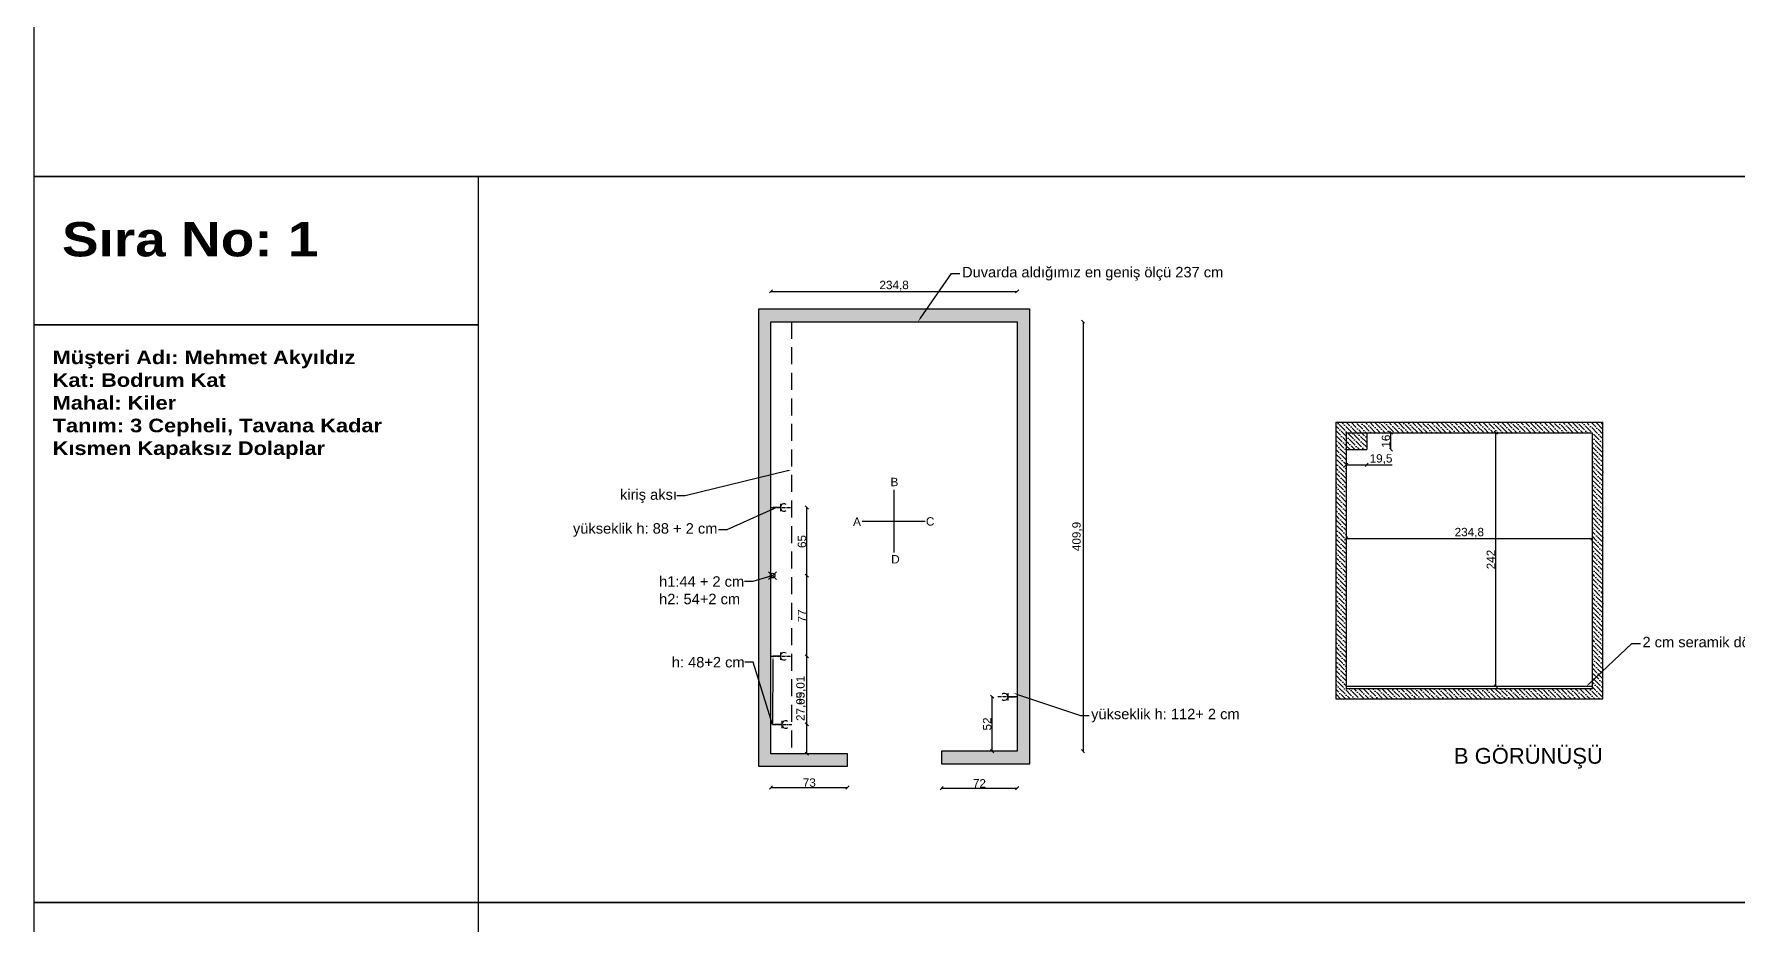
# Model space of a CAD drawing. Header units: millimetres. Extents: x -1860 to 15304, y 307 to 22353.
# Drawn here: x 3092 to 4718, y 19899 to 20749 of the extents above; entities that cross this region are included whole.
import ezdxf
from ezdxf import colors
from ezdxf.entities.mleader import LeaderData, LeaderLine
from ezdxf.math import Vec2, Vec3

# ---------------------------------------------------------------- set-up
doc = ezdxf.new("R2010")
doc.units = ezdxf.units.MM
doc.linetypes.add('( Hidden )', pattern=[0.375, 0.25, -0.125])
doc.linetypes.add('CENTER', pattern=[50.8, 31.75, -6.35, 6.35, -6.35])
for name, color, linetype in [('0_Toner_Axis', 8, 'CENTER'), ('5_Toner_Electrical', 133, 'Continuous'), ('perde', 90, 'Continuous'), ('prizler elektrik', 2, 'Continuous')]:
    doc.layers.add(name, color=color, linetype=linetype)
doc.layers.add('çerçeve', color=40, linetype='Continuous', lineweight=40)
doc.styles.get("Standard").update_dxf_attribs({"font": 'arial.ttf'})
doc.dimstyles.new('ISO-25', dxfattribs={"dimtxt": 8, "dimasz": 3, "dimexe": 1.25, "dimexo": 0.625, "dimtad": 1, "dimtxsty": 'Standard', "dimblk": 'OBLIQUE', "dimcen": 2.5, "dimse1": 1, "dimse2": 1, "dimadec": 0, "dimazin": 0, "dimtfac": 1, "dimtmove": 0, "dimatfit": 3, "dimldrblk": 'OBLIQUE', "dimfxl": 1, "dimarcsym": 0})
pattern_1 = [(315, (-2901.9536, 11109.7575), (6.1739261, -1.683798), [7.9375, -1.5875, 0, -1.5875])]

# ---------------------------------------------------------------- blocks, each defined once
blk = doc.blocks.new('_Oblique')
at = {"color": 0, "linetype": 'ByBlock', "lineweight": -2}
blk.add_line((-0.5, -0.5), (0.5, 0.5), dxfattribs=at)
blk = doc.blocks.new('*D483')
at = {"layer": 'Defpoints', "color": 0, "transparency": 16777216}
for p in [(4030, 20503.4), (3795.2, 20474.5), (4030, 20474.5)]:
    blk.add_point(p, dxfattribs=at)
at = {"layer": 'çerçeve', "color": 0, "lineweight": -2, "transparency": 16777216}
blk.add_line((3795.2, 20503.4), (4030, 20503.4), dxfattribs=at)
at = {"layer": 'çerçeve', "color": 0, "lineweight": -2, "transparency": 16777216, "xscale": 3, "yscale": 3, "zscale": 3, "rotation": 180}
blk.add_blockref('_Oblique', (3795.2, 20503.4), dxfattribs=at)
at = {"layer": 'çerçeve', "color": 0, "lineweight": -2, "transparency": 16777216, "xscale": 3, "yscale": 3, "zscale": 3}
blk.add_blockref('_Oblique', (4030, 20503.4), dxfattribs=at)
at = {"layer": 'çerçeve', "color": 0, "transparency": 16777216, "insert": (3912.6, 20508.8), "char_height": 8, "attachment_point": 5}
blk.add_mtext('234,8', dxfattribs=at)
blk = doc.blocks.new('*D484')
at = {"layer": 'Defpoints', "color": 0, "transparency": 16777216}
for p in [(4030, 20474.5), (4030, 20064.6), (4092.8, 20064.6)]:
    blk.add_point(p, dxfattribs=at)
at = {"layer": 'çerçeve', "color": 0, "lineweight": -2, "transparency": 16777216}
blk.add_line((4092.8, 20474.5), (4092.8, 20064.6), dxfattribs=at)
at = {"layer": 'çerçeve', "color": 0, "lineweight": -2, "transparency": 16777216, "xscale": 3, "yscale": 3, "zscale": 3}
for p, rotation in [((4092.8, 20474.5), 90), ((4092.8, 20064.6), 270)]:
    blk.add_blockref('_Oblique', p, dxfattribs=dict(at, rotation=rotation))
at = {"layer": 'çerçeve', "color": 0, "transparency": 16777216, "insert": (4087.3, 20269.5), "char_height": 8, "attachment_point": 5, "rotation": 90}
blk.add_mtext('409,9', dxfattribs=at)
blk = doc.blocks.new('*D485')
at = {"layer": 'Defpoints', "color": 0, "transparency": 16777216}
for p in [(3795.2, 20062.2), (3868.2, 20062.2), (3868.2, 20029.9)]:
    blk.add_point(p, dxfattribs=at)
at = {"layer": 'çerçeve', "color": 0, "lineweight": -2, "transparency": 16777216}
blk.add_line((3795.2, 20029.9), (3868.2, 20029.9), dxfattribs=at)
at = {"layer": 'çerçeve', "color": 0, "lineweight": -2, "transparency": 16777216, "xscale": 3, "yscale": 3, "zscale": 3, "rotation": 180}
blk.add_blockref('_Oblique', (3795.2, 20029.9), dxfattribs=at)
at = {"layer": 'çerçeve', "color": 0, "lineweight": -2, "transparency": 16777216, "xscale": 3, "yscale": 3, "zscale": 3}
blk.add_blockref('_Oblique', (3868.2, 20029.9), dxfattribs=at)
at = {"layer": 'çerçeve', "color": 0, "transparency": 16777216, "insert": (3831.7, 20034.6), "char_height": 8, "attachment_point": 5}
blk.add_mtext('73', dxfattribs=at)
blk = doc.blocks.new('*D486')
at = {"layer": 'Defpoints', "color": 0, "transparency": 16777216}
for p in [(3958, 20064.6), (4030, 20064.6), (4030, 20029.3)]:
    blk.add_point(p, dxfattribs=at)
at = {"layer": 'çerçeve', "color": 0, "lineweight": -2, "transparency": 16777216}
blk.add_line((3958, 20029.3), (4030, 20029.3), dxfattribs=at)
at = {"layer": 'çerçeve', "color": 0, "lineweight": -2, "transparency": 16777216, "xscale": 3, "yscale": 3, "zscale": 3, "rotation": 180}
blk.add_blockref('_Oblique', (3958, 20029.3), dxfattribs=at)
at = {"layer": 'çerçeve', "color": 0, "lineweight": -2, "transparency": 16777216, "xscale": 3, "yscale": 3, "zscale": 3}
blk.add_blockref('_Oblique', (4030, 20029.3), dxfattribs=at)
at = {"layer": 'çerçeve', "color": 0, "transparency": 16777216, "insert": (3994, 20033.9), "char_height": 8, "attachment_point": 5}
blk.add_mtext('72', dxfattribs=at)
blk = doc.blocks.new('*D487')
at = {"color": 0, "lineweight": -2, "transparency": 16777216}
for p, q in [((4343.9, 20337.9), (4363.4, 20337.9)), ((4363.4, 20337.9), (4387.8, 20337.9))]:
    blk.add_line(p, q, dxfattribs=at)
at = {"layer": 'Defpoints', "color": 0, "transparency": 16777216}
for p in [(4343.9, 20352.5), (4363.4, 20352.5), (4363.4, 20337.9)]:
    blk.add_point(p, dxfattribs=at)
at = {"color": 0, "lineweight": -2, "transparency": 16777216, "xscale": 3, "yscale": 3, "zscale": 3, "rotation": 180}
blk.add_blockref('_Oblique', (4343.9, 20337.9), dxfattribs=at)
at = {"color": 0, "lineweight": -2, "transparency": 16777216, "xscale": 3, "yscale": 3, "zscale": 3}
blk.add_blockref('_Oblique', (4363.4, 20337.9), dxfattribs=at)
at = {"color": 0, "transparency": 16777216, "insert": (4377.1, 20343.3), "char_height": 8, "attachment_point": 5}
blk.add_mtext('19,5', dxfattribs=at)
blk = doc.blocks.new('*D488')
at = {"color": 0, "lineweight": -2, "transparency": 16777216}
blk.add_line((4386.6, 20352.5), (4386.6, 20368.5), dxfattribs=at)
at = {"layer": 'Defpoints', "color": 0, "transparency": 16777216}
for p in [(4363.4, 20368.5), (4386.6, 20368.5), (4363.4, 20352.5)]:
    blk.add_point(p, dxfattribs=at)
at = {"color": 0, "lineweight": -2, "transparency": 16777216, "xscale": 3, "yscale": 3, "zscale": 3}
for p, rotation in [((4386.6, 20368.5), 90), ((4386.6, 20352.5), 270)]:
    blk.add_blockref('_Oblique', p, dxfattribs=dict(at, rotation=rotation))
at = {"color": 0, "transparency": 16777216, "insert": (4381.8, 20360.5), "char_height": 8, "attachment_point": 5, "rotation": 90}
blk.add_mtext('16', dxfattribs=at)
blk = doc.blocks.new('*D489')
at = {"color": 0, "lineweight": -2, "transparency": 16777216}
blk.add_line((4486.6, 20126.5), (4486.6, 20368.5), dxfattribs=at)
at = {"layer": 'Defpoints', "color": 0, "transparency": 16777216}
for p in [(4486.6, 20368.5), (4500.3, 20368.5), (4500.3, 20126.5)]:
    blk.add_point(p, dxfattribs=at)
at = {"color": 0, "lineweight": -2, "transparency": 16777216, "xscale": 3, "yscale": 3, "zscale": 3}
for p, rotation in [((4486.6, 20368.5), 90), ((4486.6, 20126.5), 270)]:
    blk.add_blockref('_Oblique', p, dxfattribs=dict(at, rotation=rotation))
at = {"color": 0, "transparency": 16777216, "insert": (4481.9, 20247.5), "char_height": 8, "attachment_point": 5, "rotation": 90}
blk.add_mtext('242', dxfattribs=at)
blk = doc.blocks.new('*D490')
at = {"color": 0, "lineweight": -2, "transparency": 16777216}
blk.add_line((4343.9, 20267.6), (4578.7, 20267.6), dxfattribs=at)
at = {"layer": 'Defpoints', "color": 0, "transparency": 16777216}
for p in [(4343.9, 20274.9), (4578.7, 20274.9), (4578.7, 20267.6)]:
    blk.add_point(p, dxfattribs=at)
at = {"color": 0, "lineweight": -2, "transparency": 16777216, "xscale": 3, "yscale": 3, "zscale": 3, "rotation": 180}
blk.add_blockref('_Oblique', (4343.9, 20267.6), dxfattribs=at)
at = {"color": 0, "lineweight": -2, "transparency": 16777216, "xscale": 3, "yscale": 3, "zscale": 3}
blk.add_blockref('_Oblique', (4578.7, 20267.6), dxfattribs=at)
at = {"color": 0, "transparency": 16777216, "insert": (4461.3, 20273), "char_height": 8, "attachment_point": 5}
blk.add_mtext('234,8', dxfattribs=at)
blk = doc.blocks.new('zgvfdvd')
at = {"layer": 'prizler elektrik', "lineweight": 30}
for p, q in [((22208.3, -7204.6), (22213.3, -7209.6)), ((22213.3, -7204.6), (22208.3, -7209.6))]:
    blk.add_line(p, q, dxfattribs=at)
blk.add_circle((22210.8, -7207.1), 1.5, dxfattribs=at)
blk = doc.blocks.new('A$C5399117F')
at = {"layer": '0_Toner_Axis', "ltscale": 0.1}
blk.add_lwpolyline([(3.5, 18.8), (3.5, 0)], dxfattribs=at)
at = {"layer": '5_Toner_Electrical'}
for p, q in [((3.5, 9.9), (3.5, 16.9)), ((7, 9.9), (0, 9.9))]:
    blk.add_line(p, q, dxfattribs=at)
blk.add_arc((3.5, 6.4), 3.53, 326.7114, 213.2886, dxfattribs=at)
blk = doc.blocks.new('*D478')
at = {"layer": 'Defpoints', "color": 0, "transparency": 16777216}
for p in [(3804.3, 20090.2), (3829.4, 20090.2), (3804.3, 20062.2)]:
    blk.add_point(p, dxfattribs=at)
at = {"layer": 'çerçeve', "color": 0, "lineweight": -2, "transparency": 16777216}
for p, q in [((3829.4, 20090.2), (3829.4, 20121.6)), ((3829.4, 20062.2), (3829.4, 20090.2))]:
    blk.add_line(p, q, dxfattribs=at)
at = {"layer": 'çerçeve', "color": 0, "lineweight": -2, "transparency": 16777216, "xscale": 3, "yscale": 3, "zscale": 3}
for p, rotation in [((3829.4, 20090.2), 90), ((3829.4, 20062.2), 270)]:
    blk.add_blockref('_Oblique', p, dxfattribs=dict(at, rotation=rotation))
at = {"layer": 'çerçeve', "color": 0, "transparency": 16777216, "insert": (3824, 20107.4), "char_height": 8, "attachment_point": 5, "rotation": 90}
blk.add_mtext('27,99', dxfattribs=at)
blk = doc.blocks.new('*D479')
at = {"layer": 'Defpoints', "color": 0, "transparency": 16777216}
for p in [(3814, 20155.2), (3829.4, 20155.2), (3804.3, 20090.2)]:
    blk.add_point(p, dxfattribs=at)
at = {"layer": 'çerçeve', "color": 0, "lineweight": -2, "transparency": 16777216}
blk.add_line((3829.4, 20090.2), (3829.4, 20155.2), dxfattribs=at)
at = {"layer": 'çerçeve', "color": 0, "lineweight": -2, "transparency": 16777216, "xscale": 3, "yscale": 3, "zscale": 3}
for p, rotation in [((3829.4, 20155.2), 90), ((3829.4, 20090.2), 270)]:
    blk.add_blockref('_Oblique', p, dxfattribs=dict(at, rotation=rotation))
at = {"layer": 'çerçeve', "color": 0, "transparency": 16777216, "insert": (3824, 20122.7), "char_height": 8, "attachment_point": 5, "rotation": 90}
blk.add_mtext('65,01', dxfattribs=at)
blk = doc.blocks.new('*D480')
at = {"layer": 'Defpoints', "color": 0, "transparency": 16777216}
for p in [(3796.6, 20232.2), (3829.4, 20232.2), (3814, 20155.2)]:
    blk.add_point(p, dxfattribs=at)
at = {"layer": 'çerçeve', "color": 0, "lineweight": -2, "transparency": 16777216}
blk.add_line((3829.4, 20155.2), (3829.4, 20232.2), dxfattribs=at)
at = {"layer": 'çerçeve', "color": 0, "lineweight": -2, "transparency": 16777216, "xscale": 3, "yscale": 3, "zscale": 3}
for p, rotation in [((3829.4, 20232.2), 90), ((3829.4, 20155.2), 270)]:
    blk.add_blockref('_Oblique', p, dxfattribs=dict(at, rotation=rotation))
at = {"layer": 'çerçeve', "color": 0, "transparency": 16777216, "insert": (3824.8, 20193.7), "char_height": 8, "attachment_point": 5, "rotation": 90}
blk.add_mtext('77', dxfattribs=at)
blk = doc.blocks.new('*D481')
at = {"layer": 'Defpoints', "color": 0, "transparency": 16777216}
for p in [(3814, 20297.2), (3829.4, 20297.2), (3796.6, 20232.2)]:
    blk.add_point(p, dxfattribs=at)
at = {"layer": 'çerçeve', "color": 0, "lineweight": -2, "transparency": 16777216}
blk.add_line((3829.4, 20232.2), (3829.4, 20297.2), dxfattribs=at)
at = {"layer": 'çerçeve', "color": 0, "lineweight": -2, "transparency": 16777216, "xscale": 3, "yscale": 3, "zscale": 3}
for p, rotation in [((3829.4, 20297.2), 90), ((3829.4, 20232.2), 270)]:
    blk.add_blockref('_Oblique', p, dxfattribs=dict(at, rotation=rotation))
at = {"layer": 'çerçeve', "color": 0, "transparency": 16777216, "insert": (3824.7, 20264.7), "char_height": 8, "attachment_point": 5, "rotation": 90}
blk.add_mtext('65', dxfattribs=at)
blk = doc.blocks.new('*D482')
at = {"layer": 'Defpoints', "color": 0, "transparency": 16777216}
for p in [(4006.1, 20116.6), (4030, 20116.6), (4030, 20064.6)]:
    blk.add_point(p, dxfattribs=at)
at = {"layer": 'çerçeve', "color": 0, "lineweight": -2, "transparency": 16777216}
blk.add_line((4006.1, 20064.6), (4006.1, 20116.6), dxfattribs=at)
at = {"layer": 'çerçeve', "color": 0, "lineweight": -2, "transparency": 16777216, "xscale": 3, "yscale": 3, "zscale": 3}
for p, rotation in [((4006.1, 20116.6), 90), ((4006.1, 20064.6), 270)]:
    blk.add_blockref('_Oblique', p, dxfattribs=dict(at, rotation=rotation))
at = {"layer": 'çerçeve', "color": 0, "transparency": 16777216, "insert": (4001.4, 20090.6), "char_height": 8, "attachment_point": 5, "rotation": 90}
blk.add_mtext('52', dxfattribs=at)

msp = doc.modelspace()

# ---------------------------------------------------------------- hatches: boundary and pattern name
h = msp.add_hatch()
h.set_pattern_fill('ANSI36', color=256, angle=270)
h.set_pattern_definition([(315, (-3366.295, 9412.3268), (6.1739261, -1.683798), [7.9375, -1.5875, 0, -1.5875])])
h.paths.add_polyline_path([(4041.9569, 20486.46628), (3783.1569, 20486.46628), (3783.1569, 20050.16628), (3868.1569, 20050.16628), (3868.1569, 20062.16628), (3795.1569, 20062.16628), (3795.1569, 20474.46628), (4029.9569, 20474.46628), (4029.9569, 20064.56628), (3957.9569, 20064.56628), (3957.9569, 20052.56628), (4041.9569, 20052.56628)])
h = msp.add_hatch()
h.set_pattern_fill('ANSI36', color=256, angle=270)
h.set_pattern_definition(pattern_1)
h.paths.add_polyline_path([(4588.71556, 20378.52259), (4333.91556, 20378.52259), (4333.91556, 20114.52259), (4588.71556, 20114.52259)])
h.paths.add_polyline_path([(4578.71556, 20124.52259), (4343.91556, 20124.52259), (4343.91556, 20368.52259), (4578.71556, 20368.52259)], flags=16)
h = msp.add_hatch()
h.set_pattern_fill('ANSI36', color=256, angle=270)
h.set_pattern_definition(pattern_1)
h.paths.add_polyline_path([(4363.41556, 20368.52259), (4343.91556, 20368.52259), (4343.91556, 20352.52259), (4363.41556, 20352.52259)])

# ---------------------------------------------------------------- linework, layer by layer
for p, q in [((3795.1569, 20474.46628), (3811.1569, 20474.46628)), ((4333.91556, 20378.52259), (4333.91556, 20114.52259)), ((4333.91556, 20378.52259), (4588.71556, 20378.52259)), ((4343.91556, 20368.52259), (4343.91556, 20124.52259)), ((4343.91556, 20368.52259), (4578.71556, 20368.52259)), ((4363.41556, 20368.52259), (4363.41556, 20352.52259)), ((4578.71556, 20124.52259), (4578.71556, 20368.52259)), ((4588.71556, 20114.52259), (4588.71556, 20378.52259)), ((4343.91556, 20352.52259), (4363.41556, 20352.52259)), ((3912.28406, 20314.11192), (3912.28406, 20254.11192)), ((3882.28406, 20284.11192), (3942.28406, 20284.11192)), ((4343.91556, 20126.52259), (4578.71556, 20126.52259)), ((4343.91556, 20124.52259), (4578.71556, 20124.52259)), ((4333.91556, 20114.52259), (4588.71556, 20114.52259))]:
    msp.add_line(p, q)
at = {"linetype": '( Hidden )', "ltscale": 65}
msp.add_line((3814.6569, 20474.46628), (3814.6569, 20062.16628), dxfattribs=at)
for points in [[(3092.17375, 22213.1769), (5755.92347, 22213.1769), (5755.92347, 20613.1769), (3092.17375, 20613.1769)], [(3092.17375, 20613.1769), (15303.98235, 20613.1769), (15303.98235, 19920.32877), (3092.17375, 19920.32877)], [(3092.17375, 20613.1769), (3515.83176, 20613.1769), (3515.83176, 20471.63159), (3092.17375, 20471.63159)], [(4029.9569, 20064.56628), (3957.9569, 20064.56628), (3957.9569, 20052.56628), (4041.9569, 20052.56628), (4041.9569, 20486.46628), (3783.1569, 20486.46628), (3783.1569, 20050.16628), (3868.1569, 20050.16628), (3868.1569, 20062.16628), (3795.1569, 20062.16628), (3795.1569, 20474.46628), (4029.9569, 20474.46628)], [(3092.17375, 20471.63159), (3515.83176, 20471.63159), (3515.83176, 19920.32877), (3092.17375, 19920.32877)], [(3092.17375, 19920.32877), (10114.64183, 19920.32877), (10114.64183, 18939.67923), (3092.17375, 18939.67923)], [(3092.17375, 19920.32877), (3515.83176, 19920.32877), (3515.83176, 19778.78346), (3092.17375, 19778.78346)]]:
    msp.add_lwpolyline(points, close=True)

# ---------------------------------------------------------------- block references
at = {"rotation": 90}
for p in [(3814.00306, 20293.63968), (3814.00306, 20151.63805), (3815.45487, 20086.62959)]:
    msp.add_blockref('A$C5399117F', p, dxfattribs=at)
at = {"xscale": -1, "rotation": 270}
msp.add_blockref('A$C5399117F', (4011.11075, 20113.03805), dxfattribs=at)
at = {"layer": 'perde', "color": 0, "xscale": 1.5, "yscale": 1.5, "zscale": 1.5, "rotation": 269.9999999999999}
msp.add_blockref('zgvfdvd', (14607.29412, 53548.34905), dxfattribs=at)

# ---------------------------------------------------------------- texts
at = {"color": 1, "attachment_point": 1}
for s, insert, char_height, width in [('B', (3909.17165, 20325.52306), 8, 7.0048524), ('A', (3873.46247, 20287.66272), 8, 7.0048524), ('C', (3942.9448, 20287.87784), 8, 7.0048524), ('D', (3909.817, 20251.73842), 8, 7.0048524), ('B GÖRÜNÜŞÜ', (4446.65282, 20067.65664), 15, 172.095613)]:
    msp.add_mtext(s, dxfattribs=dict(at, insert=insert, char_height=char_height, width=width))
at = {"layer": 'çerçeve', "color": 0, "lineweight": 25, "transparency": 33554687, "insert": (3363.45159, 20569.58868), "char_height": 32.7868852, "attachment_point": 3}
msp.add_mtext('{\\fArial Black|b1|i0|c162|p34;Sıra No: 1}', dxfattribs=at)
at = {"layer": 'çerçeve', "color": 0, "lineweight": 25, "transparency": 33554687, "insert": (3498.0349, 20446.96327), "char_height": 13, "width": 388.1450836, "attachment_point": 3}
msp.add_mtext('\\pxql;{\\fArial Black|b1|i0|c162|p34;Müşteri Adı: Mehmet Akyıldız\\PKat: Bodrum Kat\\PMahal: Kiler\\PTanım: 3 Cepheli, Tavana Kadar Kısmen Kapaksız Dolaplar \\P }', dxfattribs=at)

# ---------------------------------------------------------------- dimensions: what is measured, and where the dimension line sits
for base, p1, p2, picture, middle in [((4386.55024, 20368.52259), (4363.41556, 20352.52259), (4363.41556, 20368.52259), '*D488', (4381.84066, 20360.52259)), ((4486.57399, 20368.52259), (4500.27523, 20126.52259), (4500.27523, 20368.52259), '*D489', (4481.93262, 20247.52259))]:
    dim = msp.add_linear_dim(base=base, p1=p1, p2=p2, angle=90, dimstyle='ISO-25')
    dim.commit()
    dim.dimension.update_dxf_attribs({"geometry": picture, "text_midpoint": middle})
for base, p1, p2, picture, middle in [((4363.41556, 20337.85557), (4343.91556, 20352.52259), (4363.41556, 20352.52259), '*D487', (4377.08421, 20343.28821)), ((4578.71556, 20267.60593), (4343.91556, 20274.85754), (4578.71556, 20274.85754), '*D490', (4461.31556, 20273.03857))]:
    dim = msp.add_linear_dim(base=base, p1=p1, p2=p2, dimstyle='ISO-25')
    dim.commit()
    dim.dimension.update_dxf_attribs({"geometry": picture, "text_midpoint": middle})
at = {"layer": 'çerçeve'}
for base, p1, p2, picture, middle in [((4029.9569, 20503.37095), (3795.1569, 20474.46628), (4029.9569, 20474.46628), '*D483', (3912.5569, 20508.80359)), ((3868.1569, 20029.85794), (3795.1569, 20062.16628), (3868.1569, 20062.16628), '*D485', (3831.6569, 20034.57025)), ((4029.9569, 20029.26323), (3957.9569, 20064.56628), (4029.9569, 20064.56628), '*D486', (3993.9569, 20033.9046))]:
    dim = msp.add_linear_dim(base=base, p1=p1, p2=p2, dimstyle='ISO-25', override={"dimtmove": 1}, dxfattribs=at)
    dim.commit()
    dim.dimension.update_dxf_attribs({"geometry": picture, "text_midpoint": middle})
for base, p1, p2, picture, middle in [((4092.76915, 20064.56628), (4029.9569, 20474.46628), (4029.9569, 20064.56628), '*D484', (4087.33651, 20269.51628)), ((3829.43684, 20297.1679), (3796.60871, 20232.16628), (3814.00306, 20297.1679), '*D481', (3824.72726, 20264.66709)), ((3829.43684, 20232.16628), (3814.00306, 20155.16628), (3796.60871, 20232.16628), '*D480', (3824.81184, 20193.66628)), ((3829.43684, 20155.16628), (3804.26097, 20090.15944), (3814.00306, 20155.16628), '*D479', (3824.0042, 20122.66286))]:
    dim = msp.add_linear_dim(base=base, p1=p1, p2=p2, angle=90, dimstyle='ISO-25', override={"dimtmove": 1}, dxfattribs=at)
    dim.commit()
    dim.dimension.update_dxf_attribs({"geometry": picture, "text_midpoint": middle})
for base, p1, p2, picture, middle in [((3829.43684, 20090.15944), (3804.26097, 20062.16628), (3804.26097, 20090.15944), '*D478', (3824.0042, 20107.3588)), ((4006.14593, 20116.56628), (4029.9569, 20064.56628), (4029.9569, 20116.56628), '*D482', (4001.43635, 20090.56628))]:
    dim = msp.add_linear_dim(base=base, p1=p1, p2=p2, angle=90, dimstyle='ISO-25', dxfattribs=at)
    dim.commit()
    dim.dimension.update_dxf_attribs({"geometry": picture, "text_midpoint": middle})

# ---------------------------------------------------------------- leaders
at = {"color": 6}
ml = msp.add_multileader_mtext('Standard', dxfattribs=at)
ml.set_content('Duvarda aldığımız en geniş ölçü 237 cm', color=6)
ml.set_leader_properties()
ml.build(insert=Vec2(0, 0))
ctx = ml.context
ctx.base_point, ctx.char_height, ctx.plane_origin = Vec3(3975.4006, 20520.33885), 10, Vec3(3935.37001, 20474.46628)
notes = []
notes.append((ctx, [(0, (1, 1, 0), (3967.4006, 20520.33885), (1, 0), 8, [(0, [(3935.37001, 20474.46628)], 0, [])])]))
ctx.mtext.insert, ctx.mtext.flow_direction = Vec3(3977.4006, 20526.80884), 5
ml = msp.add_multileader_mtext('Standard', dxfattribs=at)
ml.set_content('kiriş aksı', color=6)
ml.set_leader_properties()
ml.build(insert=Vec2(0, 0))
ctx = ml.context
ctx.base_point, ctx.char_height, ctx.plane_origin = Vec3(3649.11119, 20308.1687), 10, Vec3(3811.1569, 20333.1595)
notes.append((ctx, [(0, (1, 1, 0), (3713.21214, 20308.1687), (-1, 0), 8, [(0, [(3814.6569, 20333.1595)], 0, [])])]))
ctx.mtext.insert, ctx.mtext.flow_direction = Vec3(3651.11119, 20314.53636), 5
ml = msp.add_multileader_mtext('Standard', dxfattribs=at)
ml.set_content('yükseklik h: 88 + 2 cm', color=6)
ml.set_leader_properties()
ml.build(insert=Vec2(0, 0))
ctx = ml.context
ctx.base_point, ctx.char_height, ctx.plane_origin = Vec3(3604.24305, 20275.74074), 10, Vec3(3800.57998, 20297.16953)
notes.append((ctx, [(0, (1, 1, 0), (3752.93473, 20275.74074), (-1, 0), 8, [(0, [(3800.57998, 20297.16953)], 0, [])])]))
ctx.mtext.insert, ctx.mtext.flow_direction = Vec3(3606.24305, 20282.21073), 5
ml = msp.add_multileader_mtext('Standard', dxfattribs=at)
ml.set_content('h1:44 + 2 cm\\Ph2: 54+2 cm', color=6)
ml.set_leader_properties()
ml.build(insert=Vec2(0, 0))
ctx = ml.context
ctx.base_point, ctx.char_height, ctx.plane_origin = Vec3(3686.41132, 20226.44604), 10, Vec3(3796.60871, 20232.16628)
notes.append((ctx, [(0, (1, 1, 0), (3777.74284, 20226.44604), (-1, 0), 8, [(0, [(3796.60871, 20232.16628)], 0, [])])]))
ctx.mtext.insert, ctx.mtext.flow_direction = Vec3(3688.41132, 20231.53131), 5
ml = msp.add_multileader_mtext('Standard', dxfattribs=at)
ml.set_content('2 cm seramik döşeme', color=6)
ml.set_leader_properties()
ml.build(insert=Vec2(0, 0))
ctx = ml.context
ctx.base_point, ctx.char_height, ctx.plane_origin = Vec3(4624.4841, 20167.38414), 10, Vec3(4572.96865, 20126.52259)
notes.append((ctx, [(0, (1, 1, 0), (4616.4841, 20167.38414), (1, 0), 8, [(0, [(4572.96865, 20126.52259)], 0, [])])]))
ctx.mtext.insert, ctx.mtext.flow_direction = Vec3(4626.4841, 20173.7518), 5
ml = msp.add_multileader_mtext('Standard', dxfattribs=at)
ml.set_content('h: 48+2 cm', color=6)
ml.set_leader_properties()
ml.build(insert=Vec2(0, 0))
ctx = ml.context
ctx.base_point, ctx.char_height, ctx.plane_origin = Vec3(3698.53334, 20149.44767), 10, Vec3(3797.07998, 20155.1679)
notes.append((ctx, [(0, (1, 1, 0), (3778.21411, 20149.44767), (-1, 0), 8, [(1, [(3797.07998, 20155.1679), (3796.60871, 20090.15782)], 0, [])])]))
ctx.mtext.insert, ctx.mtext.flow_direction = Vec3(3700.53334, 20154.53293), 5
ml = msp.add_multileader_mtext('Standard', dxfattribs=at)
ml.set_content('yükseklik h: 112+ 2 cm', color=6)
ml.set_leader_properties()
ml.build(insert=Vec2(0, 0))
ctx = ml.context
ctx.base_point, ctx.char_height, ctx.plane_origin = Vec3(4098.53754, 20098.63749), 10, Vec3(4026.4569, 20120.06628)
notes.append((ctx, [(1, (1, 1, 0), (4090.53754, 20098.63749), (1, 0), 8, [(0, [(4026.4569, 20120.06628)], 0, [])])]))
ctx.mtext.insert, ctx.mtext.flow_direction = Vec3(4100.53754, 20105.10747), 5
for ctx, leaders in notes:
    for number, flags, end, landing, length, lines in leaders:
        leader = LeaderData()
        leader.index, (leader.has_last_leader_line, leader.has_dogleg_vector, leader.attachment_direction) = number, flags
        leader.last_leader_point, leader.dogleg_vector, leader.dogleg_length = Vec3(end), Vec3(landing), length
        for number, points, colour, breaks in lines:
            line = LeaderLine()
            line.index, line.vertices, line.color, line.breaks = number, Vec3.list(points), colors.encode_raw_color(colour), breaks
            leader.lines.append(line)
        ctx.leaders.append(leader)

doc.saveas('drawing.dxf')
